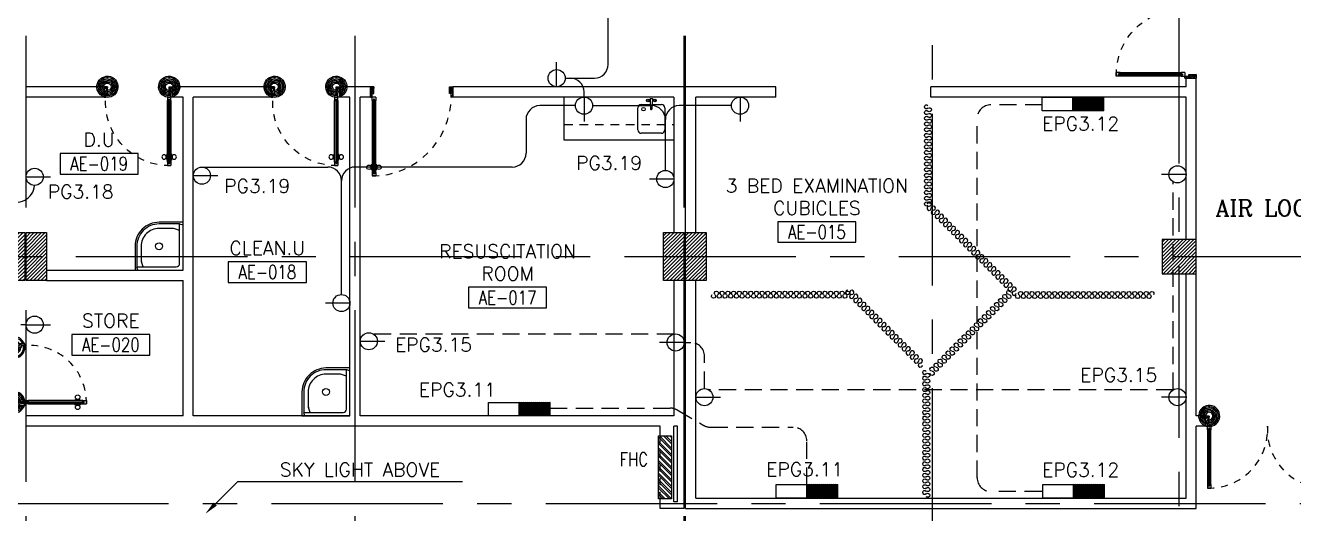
# Model space of a CAD drawing. Extents: x -0.4 to 91.7, y -13.2 to 78.1.
# Drawn here: x 43.61 to 62.11, y 46.42 to 53.54 of the extents above; entities that cross this region are included whole.
import ezdxf
from ezdxf.enums import TextEntityAlignment as Align

# ---------------------------------------------------------------- set-up
doc = ezdxf.new("R2010")
doc.units = 0
doc.header["$MEASUREMENT"] = 0
for name, pattern in [('CENTERX2', [4, 2.5, -0.5, 0.5, -0.5]), ('HIDDEN', [0.375, 0.25, -0.125]), ('HIDDEN2', [0.1875, 0.125, -0.0625])]:
    doc.linetypes.add(name, pattern=pattern)
doc.layers.get('0').update_dxf_attribs({"color": 11, "linetype": 'CONTINUOUS'})
for name, color, linetype in [('AXES', 11, 'CENTERX2'), ('COL', 11, 'CONTINUOUS'), ('DOOR', 11, 'CONTINUOUS'), ('E-CLINE', 4, 'CONTINUOUS'), ('E-HLINE', 4, 'HIDDEN'), ('E-SOCKETS', 4, 'CONTINUOUS'), ('E-TEXT', 4, 'CONTINUOUS'), ('EJ', 11, 'CONTINUOUS'), ('FHC', 11, 'CONTINUOUS'), ('FIX', 11, 'CONTINUOUS'), ('HAT', 11, 'CONTINUOUS'), ('Locker', 11, 'CONTINUOUS'), ('ME-FIX', 11, 'CONTINUOUS'), ('RM-BOX', 11, 'CONTINUOUS'), ('RM-IND', 11, 'CONTINUOUS'), ('RM-NAME', 11, 'CONTINUOUS'), ('RM-NO', 11, 'CONTINUOUS'), ('TXT', 11, 'CONTINUOUS'), ('WALL', 11, 'CONTINUOUS')]:
    doc.layers.add(name, color=color, linetype=linetype)
doc.styles.add('ROMANC', font='romanc', dxfattribs={"height": 0.1})
doc.styles.add('ROMANS', font='ROMANS.shx', dxfattribs={"width": 0.6})

# ---------------------------------------------------------------- blocks, each defined once
blk = doc.blocks.new('RM1')
at = {"layer": 'RM-BOX'}
blk.add_lwpolyline([(570, -200), (-570, -200), (-570, -500), (570, -500)], close=True, dxfattribs=at)
at = {"layer": 'RM-NAME', "style": 'ROMANS'}
for tag, p in [('ROOMNAME1', (0, 324)), ('ROOMNAME2', (0, 0))]:
    blk.add_attdef(tag, text='', height=200, dxfattribs=at).set_placement(p, align=Align.MIDDLE)
at = {"layer": 'RM-NO', "style": 'ROMANS', "width": 0.8}
blk.add_attdef('ROOMNO', text='', height=200, dxfattribs=at).set_placement((0, -350), align=Align.MIDDLE)
blk = doc.blocks.new('A$C272A55A0')
at = {"layer": 'DOOR', "color": 0, "linetype": 'ByBlock'}
for p, q in [((0, 900), (0, 1050)), ((50, 1050), (0, 1050)), ((50, 950), (50, 1050)), ((1750, 950), (1750, 1050)), ((1750, 1050), (1800, 1050)), ((1800, 1050), (1800, 900)), ((0, 900), (25, 900)), ((25, 950), (50, 950)), ((25, 900), (25, 950)), ((75, 900), (25, 900)), ((25, 850), (25, 900)), ((42, 850), (25, 850)), ((58, 870), (42, 870)), ((42, 870), (42, 850)), ((58, 850), (58, 870)), ((75, 850), (58, 850)), ((75, 900), (75, 850)), ((1725, 900), (1775, 900)), ((1725, 900), (1725, 850)), ((1725, 850), (1742, 850)), ((1742, 870), (1758, 870)), ((1742, 850), (1742, 870)), ((1775, 950), (1750, 950)), ((1758, 870), (1758, 850)), ((1758, 850), (1775, 850)), ((1775, 900), (1775, 950)), ((1800, 900), (1775, 900)), ((1775, 850), (1775, 900)), ((1725, 173), (1718, 173)), ((1718, 173), (1718, 83)), ((1775, 173), (1782, 173)), ((1782, 173), (1782, 83)), ((25, 50), (42, 50)), ((25, 50), (25, 0)), ((25, 0), (75, 0)), ((75, 0), (25, 0)), ((42, 50), (42, 30)), ((42, 30), (58, 30)), ((58, 50), (75, 50)), ((58, 50), (58, 30)), ((75, 50), (75, 0)), ((1718, 160), (1709, 160)), ((1709, 95), (1709, 160)), ((1718, 95), (1709, 95)), ((1718, 95), (1718, 160)), ((1725, 83), (1718, 83)), ((1742, 50), (1725, 50)), ((1725, 50), (1725, 0)), ((1775, 0), (1725, 0)), ((1725, 0), (1775, 0)), ((1742, 50), (1742, 30)), ((1758, 30), (1742, 30)), ((1775, 50), (1758, 50)), ((1758, 50), (1758, 30)), ((1775, 83), (1782, 83)), ((1775, 50), (1775, 0)), ((1782, 160), (1791, 160)), ((1782, 95), (1782, 160)), ((1782, 95), (1791, 95)), ((1791, 95), (1791, 160))]:
    blk.add_line(p, q, dxfattribs=at)
at = {"layer": 'DOOR', "color": 9, "linetype": 'ByBlock'}
for p, q in [((50, 1050), (0, 1010)), ((50, 1050), (0, 937)), ((50, 1050), (37, 950)), ((1750, 1050), (1800, 1010)), ((1750, 1050), (1800, 937)), ((1750, 1050), (1763, 950))]:
    blk.add_line(p, q, dxfattribs=at)
at = {"layer": 'DOOR', "linetype": 'ByBlock'}
for p, q in [((25, 850), (25, 50)), ((42, 850), (42, 50)), ((58, 850), (58, 50)), ((75, 50), (75, 850)), ((1725, 50), (1725, 850)), ((1742, 850), (1742, 50)), ((1758, 850), (1758, 50)), ((1775, 850), (1775, 50))]:
    blk.add_line(p, q, dxfattribs=at)
at = {"layer": 'DOOR', "color": 0, "linetype": 'ByBlock'}
for centre in [(1676, 128), (1824, 128)]:
    blk.add_circle(centre, 32.4, dxfattribs=at)
at = {"layer": 'DOOR', "color": 9, "linetype": 'ByBlock'}
for centre, radius, start, end in [((50, 1050), 54.4, 203.2074, 270), ((50, 1050), 34.4, 180, 270), ((50, 1050), 14.4, 180, 270), ((1750, 1050), 14.4, 270, 0), ((1750, 1050), 34.4, 270, 0), ((1750, 1050), 54.4, 270, 336.7926), ((50, 1050), 74.4, 227.7764, 270), ((50, 1050), 94.4, 238.0182, 270), ((50, 1050), 114, 244.0838, 257.3774), ((50, 1050), 134, 248.1598, 259.28), ((50, 1050), 154, 251.1053, 256.2858), ((1750, 1050), 74.4, 270, 312.2236), ((1750, 1050), 94.4, 270, 301.9818), ((1750, 1050), 114, 282.6226, 295.9162), ((1750, 1050), 134, 280.72, 291.8402), ((1750, 1050), 154, 283.7142, 288.8947)]:
    blk.add_arc(centre, radius, start, end, dxfattribs=at)
at = {"layer": 'DOOR', "linetype": 'HIDDEN', "ltscale": 0.5}
for centre, start, end in [((50, 851), 268.3174, 3.2965), ((1750, 851), 176.7035, 271.6826)]:
    blk.add_arc(centre, 851, start, end, dxfattribs=at)
at = {"layer": 'WALL', "linetype": 'ByBlock'}
blk.add_line((1800, 900), (1800, 1050), dxfattribs=at)
blk = doc.blocks.new('*X71')
at = {"color": 0}
for p, q in [((73379, 55136), (73844, 55601)), ((73379, 55189), (73791, 55601)), ((73379, 55242), (73738, 55601)), ((73379, 55295), (73685, 55601)), ((73379, 55348), (73632, 55601)), ((73379, 55401), (73579, 55601)), ((73379, 55454), (73526, 55601)), ((73379, 55507), (73473, 55601)), ((73379, 55560), (73420, 55601)), ((73397, 55101), (73879, 55583)), ((73450, 55101), (73879, 55530)), ((73503, 55101), (73879, 55477)), ((73556, 55101), (73879, 55424)), ((73610, 55101), (73879, 55371)), ((73663, 55101), (73879, 55318)), ((73716, 55101), (73879, 55265)), ((73769, 55101), (73879, 55212)), ((73822, 55101), (73879, 55159)), ((73875, 55101), (73879, 55106))]:
    blk.add_line(p, q, dxfattribs=at)
blk = doc.blocks.new('COL50')
at = {"layer": 'COL'}
blk.add_lwpolyline([(-250, 250), (-250, -250), (250, -250), (250, 250)], close=True, dxfattribs=at)
blk = doc.blocks.new('C11')
at = {"layer": 'HAT'}
h = blk.add_hatch(dxfattribs=at)
h.set_pattern_fill('ANSI31', color=256, scale=300, style=0)
h.set_pattern_definition([(45, (-383765.23, -62181), (-26.5165043, 26.5165043), [])])
h.paths.add_polyline_path([(-20, 350), (-20, 700), (-320, 700), (-320, 350)])
h.paths.add_polyline_path([(-320, 0), (-20, 0), (-20, 350), (-320, 350)])
h = blk.add_hatch(dxfattribs=at)
h.set_pattern_fill('ANSI31', color=256, scale=300, style=0)
h.set_pattern_definition([(45, (-383445.23, -62181), (-26.5165043, 26.5165043), [])])
h.paths.add_polyline_path([(300, 350), (300, 700), (0, 700), (0, 350)])
h.paths.add_polyline_path([(0, 0), (300, 0), (300, 350), (0, 350)])
at = {"layer": 'COL'}
for points in [[(-20, 700), (-20, 0), (-320, 0), (-320, 700)], [(300, 700), (300, 0), (0, 0), (0, 700)]]:
    blk.add_lwpolyline(points, close=True, dxfattribs=at)
blk = doc.blocks.new('A$C24ED45A6')
at = {"layer": 'DOOR', "color": 0, "linetype": 'ByBlock'}
for p, q in [((925, 1100), (925, 1150)), ((925, 1150), (975, 1150)), ((975, 1150), (925, 1150)), ((942, 1100), (942, 1120)), ((958, 1120), (942, 1120)), ((958, 1100), (958, 1120)), ((975, 1100), (975, 1150)), ((909, 1055), (909, 990)), ((918, 1055), (909, 1055)), ((918, 990), (909, 990)), ((918, 978), (918, 1068)), ((925, 1068), (918, 1068)), ((918, 1055), (918, 990)), ((925, 978), (918, 978)), ((942, 1100), (925, 1100)), ((975, 1100), (958, 1100)), ((975, 1068), (982, 1068)), ((975, 978), (982, 978)), ((982, 978), (982, 1068)), ((982, 1055), (982, 990)), ((982, 1055), (991, 1055)), ((982, 990), (991, 990)), ((991, 1055), (991, 990)), ((925, 150), (925, 200)), ((925, 200), (942, 200)), ((942, 200), (942, 180)), ((958, 180), (958, 200)), ((958, 200), (975, 200)), ((975, 200), (975, 150)), ((0, 0), (0, 150)), ((0, 150), (25, 150)), ((50, 0), (0, 0)), ((25, 150), (25, 100)), ((25, 100), (50, 100)), ((50, 100), (50, 0)), ((925, 150), (975, 150)), ((942, 180), (958, 180)), ((975, 100), (950, 100)), ((950, 100), (950, 0)), ((1000, 150), (975, 150)), ((975, 150), (975, 100)), ((1000, 150), (1000, 0)), ((950, 0), (1000, 0))]:
    blk.add_line(p, q, dxfattribs=at)
at = {"layer": 'DOOR', "linetype": 'ByBlock'}
for p, q in [((925, 1100), (925, 200)), ((942, 200), (942, 1100)), ((958, 200), (958, 1100)), ((975, 200), (975, 1100))]:
    blk.add_line(p, q, dxfattribs=at)
at = {"layer": 'DOOR', "color": 9, "linetype": 'ByBlock'}
for p, q in [((50, 0), (0, 114)), ((50, 0), (0, 40)), ((50, 0), (37, 100)), ((950, 0), (1000, 114)), ((950, 0), (963, 100)), ((950, 0), (1000, 40))]:
    blk.add_line(p, q, dxfattribs=at)
at = {"layer": 'DOOR', "color": 0, "linetype": 'ByBlock'}
for centre in [(876, 1023), (1024, 1023)]:
    blk.add_circle(centre, 32.4, dxfattribs=at)
at = {"layer": 'DOOR', "linetype": 'HIDDEN', "ltscale": 0.5}
blk.add_arc((950, 222), 928, 88.456, 184.4816, dxfattribs=at)
at = {"layer": 'DOOR', "color": 9, "linetype": 'ByBlock'}
for centre, radius, start, end in [((50, 0), 154, 103.7142, 108.8947), ((50, 0), 134, 100.72, 111.8402), ((50, 0), 114, 102.6226, 115.9162), ((50, 0), 94.4, 90, 121.9818), ((50, 0), 74.4, 90, 132.2236), ((50, 0), 54.4, 90, 156.7926), ((50, 0), 34.4, 90, 180), ((50, 0), 14.4, 90, 180), ((950, 0), 94.4, 58.0182, 90), ((950, 0), 74.4, 47.7764, 90), ((950, 0), 54.4, 23.2074, 90), ((950, 0), 34.4, 0, 90), ((950, 0), 14.4, 0, 90), ((950, 0), 134, 68.1598, 79.28), ((950, 0), 114, 64.0838, 77.3774), ((950, 0), 154, 71.1053, 76.2858)]:
    blk.add_arc(centre, radius, start, end, dxfattribs=at)
at = {"layer": 'WALL'}
blk.add_line((1000, 0), (1000, 150), dxfattribs=at)
blk = doc.blocks.new('DOOR90')
at = {"layer": 'DOOR', "color": 7, "linetype": 'ByBlock'}
for p, q in [((-150, 0), (0, 0)), ((-150, 0), (-150, -25)), ((0, -50), (-114, 0)), ((0, -50), (-40, 0)), ((0, -50), (0, 0)), ((-1000, -25), (-1050, -25)), ((-1050, -75), (-1050, -25)), ((-1050, -25), (-1050, -75)), ((-1000, -75), (-1050, -75)), ((-1000, -42), (-1020, -42)), ((-1020, -42), (-1020, -58)), ((-1000, -58), (-1020, -58)), ((-1000, -25), (-1000, -42)), ((-1000, -58), (-1000, -75)), ((-878, -18), (-968, -18)), ((-968, -25), (-968, -18)), ((-968, -75), (-968, -82)), ((-878, -82), (-968, -82)), ((-955, -9), (-890, -9)), ((-955, -18), (-955, -9)), ((-955, -18), (-890, -18)), ((-955, -82), (-890, -82)), ((-955, -82), (-955, -91)), ((-955, -91), (-890, -91)), ((-890, -18), (-890, -9)), ((-890, -82), (-890, -91)), ((-878, -25), (-878, -18)), ((-878, -75), (-878, -82)), ((-200, -25), (-150, -25)), ((-200, -42), (-200, -25)), ((-180, -42), (-200, -42)), ((-200, -58), (-180, -58)), ((-200, -75), (-200, -58)), ((-150, -75), (-200, -75)), ((-180, -58), (-180, -42)), ((-150, -25), (-100, -25)), ((-150, -75), (-150, -25)), ((-100, -25), (-100, -50)), ((0, -50), (-100, -37)), ((-100, -50), (0, -50)), ((-150, -875), (-100, -875)), ((-150, -900), (-150, -875)), ((-150, -900), (0, -900)), ((0, -900), (-150, -900)), ((0, -850), (-114, -900)), ((-100, -875), (-100, -850)), ((0, -850), (-100, -863)), ((-100, -850), (0, -850)), ((0, -850), (-40, -900)), ((0, -850), (0, -900))]:
    blk.add_line(p, q, dxfattribs=at)
at = {"layer": 'DOOR', "linetype": 'ByBlock'}
for p, q in [((-200, -25), (-1000, -25)), ((-200, -42), (-1000, -42)), ((-200, -58), (-1000, -58)), ((-1000, -75), (-200, -75))]:
    blk.add_line(p, q, dxfattribs=at)
at = {"layer": 'DOOR', "color": 7, "linetype": 'ByBlock'}
for centre in [(-923, 24), (-923, -124)]:
    blk.add_circle(centre, 32.4, dxfattribs=at)
for centre, radius, start, end in [((0, -50), 154, 161.1053, 166.2858), ((0, -50), 94.4, 148.0182, 180), ((0, -50), 134, 158.1598, 169.28), ((0, -50), 114, 154.0838, 167.3774), ((0, -50), 74.4, 137.7764, 180), ((0, -50), 54.4, 113.2074, 180), ((0, -50), 34.4, 90, 180), ((0, -50), 14.4, 90, 180), ((0, -850), 154, 193.7142, 198.8947), ((0, -850), 134, 190.72, 201.8402), ((0, -850), 94.4, 180, 211.9818), ((0, -850), 74.4, 180, 222.2236), ((0, -850), 54.4, 180, 246.7926), ((0, -850), 34.4, 180, 270), ((0, -850), 14.4, 180, 270)]:
    blk.add_arc(centre, radius, start, end, dxfattribs=at)
at = {"layer": 'DOOR', "linetype": 'HIDDEN', "ltscale": 0.5}
blk.add_arc((-222, -50), 828, 178.2701, 275.003, dxfattribs=at)
blk = doc.blocks.new('DOOR100')
at = {"layer": 'DOOR', "color": 7, "linetype": 'ByBlock'}
for p, q in [((-75, 1250), (-75, 1300)), ((-75, 1300), (-25, 1300)), ((-25, 1300), (-75, 1300)), ((-25, 1250), (-25, 1300)), ((-91, 1205), (-91, 1140)), ((-82, 1205), (-91, 1205)), ((-82, 1140), (-91, 1140)), ((-82, 1128), (-82, 1218)), ((-75, 1218), (-82, 1218)), ((-82, 1205), (-82, 1140)), ((-75, 1128), (-82, 1128)), ((-58, 1250), (-75, 1250)), ((-58, 1250), (-58, 1270)), ((-42, 1270), (-58, 1270)), ((-42, 1250), (-42, 1270)), ((-25, 1250), (-42, 1250)), ((-25, 1218), (-18, 1218)), ((-25, 1128), (-18, 1128)), ((-18, 1128), (-18, 1218)), ((-18, 1205), (-18, 1140)), ((-18, 1205), (-9, 1205)), ((-18, 1140), (-9, 1140)), ((-9, 1205), (-9, 1140)), ((-75, 200), (-58, 200)), ((-75, 150), (-75, 200)), ((-58, 200), (-58, 180)), ((-42, 200), (-25, 200)), ((-42, 180), (-42, 200)), ((-25, 200), (-25, 150)), ((-1200, 0), (-1200, 150)), ((-1200, 150), (-1175, 150)), ((-1200, 150), (-1200, 0)), ((-1150, 0), (-1200, 114)), ((-1150, 0), (-1200, 40)), ((-1150, 0), (-1200, 0)), ((-1175, 150), (-1175, 100)), ((-1175, 100), (-1150, 100)), ((-1150, 0), (-1163, 100)), ((-1150, 100), (-1150, 0)), ((-75, 150), (-25, 150)), ((-58, 180), (-42, 180)), ((-50, 0), (0, 114)), ((-50, 100), (-50, 0)), ((-50, 0), (-37, 100)), ((-25, 100), (-50, 100)), ((-50, 0), (0, 40)), ((-50, 0), (0, 0)), ((0, 150), (-25, 150)), ((-25, 150), (-25, 100)), ((0, 0), (0, 150)), ((0, 150), (0, 0))]:
    blk.add_line(p, q, dxfattribs=at)
at = {"layer": 'DOOR', "linetype": 'ByBlock'}
for p, q in [((-75, 1250), (-75, 200)), ((-58, 200), (-58, 1250)), ((-42, 200), (-42, 1250)), ((-25, 200), (-25, 1250))]:
    blk.add_line(p, q, dxfattribs=at)
at = {"layer": 'DOOR', "color": 7, "linetype": 'ByBlock'}
for centre in [(-124, 1173), (24, 1173)]:
    blk.add_circle(centre, 32.4, dxfattribs=at)
at = {"layer": 'DOOR', "linetype": 'HIDDEN', "ltscale": 0.5}
blk.add_arc((-25, 150), 1150, 90, 180, dxfattribs=at)
at = {"layer": 'DOOR', "color": 7, "linetype": 'ByBlock'}
for centre, radius, start, end in [((-1150, 0), 154, 103.7142, 108.8947), ((-1150, 0), 134, 100.72, 111.8402), ((-1150, 0), 94.4, 90, 121.9818), ((-1150, 0), 74.4, 90, 132.2236), ((-1150, 0), 54.4, 90, 156.7926), ((-1150, 0), 34.4, 90, 180), ((-1150, 0), 14.4, 90, 180), ((-50, 0), 94.4, 58.0182, 90), ((-50, 0), 74.4, 47.7764, 90), ((-50, 0), 54.4, 23.2074, 90), ((-50, 0), 34.4, 0, 90), ((-50, 0), 14.4, 0, 90), ((-50, 0), 134, 68.1598, 79.28), ((-50, 0), 114, 64.0838, 77.3774), ((-50, 0), 154, 71.1053, 76.2858)]:
    blk.add_arc(centre, radius, start, end, dxfattribs=at)
blk = doc.blocks.new('A$C49F1192B')
at = {"layer": 'DOOR', "color": 0, "linetype": 'ByBlock', "xscale": -1, "rotation": 270}
blk.add_blockref('DOOR100', (0, 1200), dxfattribs=at)
blk = doc.blocks.new('JAN-001')
for p, q in [((730, -30), (30, -30)), ((30, -30), (30, -730)), ((80, -130), (80, -705)), ((705, -80), (130, -80)), ((610, -80), (635, -152)), ((640, -380), (640, -184)), ((688, -30), (704, -76)), ((705, -380), (705, -84)), ((730, -380), (730, -30)), ((30, -688), (76, -704)), ((30, -730), (380, -730)), ((80, -610), (152, -635)), ((84, -705), (380, -705)), ((184, -640), (380, -640))]:
    blk.add_line(p, q)
blk.add_circle((380, -380), 50)
for centre, radius, start, end in [((130, -130), 50, 90, 180), ((540, -184), 100, 0, 19.0039), ((680, -84), 25, 0, 19.0039), ((380, -380), 350, 270, 0), ((380, -380), 325, 270, 0), ((380, -380), 260, 270, 0), ((84, -680), 25, 250.9961, 270), ((184, -540), 100, 250.9961, 270)]:
    blk.add_arc(centre, radius, start, end)
blk = doc.blocks.new('A$C347D0806')
at = {"layer": 'ME-FIX'}
for p, q in [((0.627, 1.6), (0.627, 0)), ((0.107, 1.28), (0.107, 1.417)), ((0.157, 1.467), (0.478, 1.467)), ((0.528, 1.417), (0.528, 1.124)), ((0.019, 1.254), (0.019, 1.287)), ((0.019, 1.287), (0.174, 1.28)), ((0.019, 1.254), (0.174, 1.261)), ((0.107, 1.124), (0.107, 1.261)), ((0.478, 1.074), (0.157, 1.074)), ((0.627, 0), (0, 0))]:
    blk.add_line(p, q, dxfattribs=at)
for centre, radius in [((0.05, 1.32), 0.0217), ((0.05, 1.32), 0.014), ((0.05, 1.221), 0.0217), ((0.05, 1.221), 0.014), ((0.177, 1.156), 0.0255)]:
    blk.add_circle(centre, radius, dxfattribs=at)
for centre, radius, start, end in [((0.157, 1.417), 0.0499, 90, 180), ((0.478, 1.417), 0.0499, 0, 90), ((0.157, 1.124), 0.0499, 180, 270), ((0.174, 1.27), 0.00997, 270, 90), ((0.478, 1.124), 0.0499, 270, 0)]:
    blk.add_arc(centre, radius, start, end, dxfattribs=at)
blk = doc.blocks.new('BHU')
at = {"color": 8}
for p, q in [((0, -311), (145, 1)), ((0, -340), (159, 1)), ((0, -370), (173, 1)), ((0, -399), (187, 1)), ((0, -281), (132, 1)), ((0, -251), (118, 1)), ((0, -15), (7, 1)), ((0, -44), (21, 1)), ((0, -74), (35, 1)), ((0, -104), (49, 1)), ((0, -133), (63, 1)), ((0, -163), (76, 1)), ((0, -192), (90, 1)), ((0, -222), (104, 1)), ((0, -429), (199, -1)), ((4, -450), (199, -31)), ((18, -450), (199, -61)), ((32, -450), (199, -90)), ((45, -450), (199, -120)), ((59, -450), (199, -149)), ((73, -450), (199, -179)), ((87, -450), (199, -208)), ((101, -450), (199, -238)), ((114, -450), (199, -268)), ((128, -450), (199, -297)), ((142, -450), (199, -327)), ((156, -450), (199, -356)), ((169, -450), (199, -386)), ((183, -450), (199, -416)), ((197, -450), (199, -445))]:
    blk.add_line(p, q, dxfattribs=at)
at = {"layer": 'E-SOCKETS'}
for p, q in [((0, 450), (199, 450)), ((0, -450), (0, 450)), ((199, 450), (199, -450))]:
    blk.add_line(p, q, dxfattribs=at)
at = {"layer": 'E-SOCKETS', "color": 4}
for p, q in [((0, 1), (199, 1)), ((0, -450), (199, -450))]:
    blk.add_line(p, q, dxfattribs=at)

msp = doc.modelspace()

# ---------------------------------------------------------------- hatches: boundary and pattern name
at = {"layer": 'FHC', "linetype": 'ByBlock', "ltscale": 0.3}
h = msp.add_hatch(dxfattribs=at)
h.set_pattern_fill('ANSI32', color=11, scale=175, angle=90, style=0)
h.set_pattern_definition([(135, (84.08745, -185.56118), (-0.046403882, -0.046403882), []), (135, (84.08745, -185.530244), (-0.046403882, -0.046403882), [])])
h.paths.add_polyline_path([(53.0364, 47.555), (52.8464, 47.555), (52.8464, 46.635), (53.0364, 46.635)])
h.paths.add_polyline_path([(53.4576, 46.4224), (53.0367, 46.4224), (53.0367, 46.6849), (53.4576, 46.6849)], flags=9)

# ---------------------------------------------------------------- linework, layer by layer
for centre, start, end in [((56.7954, 50.8727), 88.56836, 1.43164), ((56.7969, 50.9331), 268.56836, 181.43164), ((56.8559, 50.8742), 268.56836, 181.43164), ((56.8543, 50.8138), 88.56836, 1.43164), ((56.9133, 50.7549), 88.56836, 1.43164), ((56.9148, 50.8153), 268.56836, 181.43164), ((56.9722, 50.696), 88.56836, 1.43164), ((56.9737, 50.7564), 268.56836, 181.43164), ((57.0326, 50.6975), 268.56836, 181.43164), ((57.0311, 50.6371), 88.56836, 1.43164), ((57.09, 50.5781), 88.56836, 1.43164), ((57.0915, 50.6386), 268.56836, 181.43164), ((57.1489, 50.5192), 88.56836, 1.43164), ((57.1504, 50.5797), 268.56836, 181.43164), ((57.2093, 50.5207), 268.56836, 181.43164), ((57.2078, 50.4603), 88.56836, 1.43164), ((57.2667, 50.4014), 88.56836, 1.43164), ((57.2682, 50.4618), 268.56836, 181.43164), ((57.3256, 50.3425), 88.56836, 1.43164), ((57.3271, 50.4029), 268.56836, 181.43164), ((57.3861, 50.344), 268.56836, 181.43164), ((57.3845, 50.2836), 88.56836, 1.43164), ((57.4435, 50.2247), 88.56836, 1.43164), ((57.445, 50.2851), 268.56836, 181.43164), ((57.5024, 50.1658), 88.56836, 1.43164), ((57.5039, 50.2262), 268.56836, 181.43164), ((57.5613, 50.1069), 88.56836, 1.43164), ((57.5628, 50.1673), 268.56836, 181.43164), ((57.6217, 50.1084), 268.56836, 181.43164), ((57.6202, 50.0479), 88.56836, 1.43164), ((57.6791, 49.989), 88.56836, 1.43164), ((57.6806, 50.0495), 268.56836, 181.43164), ((57.738, 49.9301), 88.56836, 1.43164), ((57.7395, 49.9905), 268.56836, 181.43164), ((57.7984, 49.9316), 268.56836, 181.43164), ((57.7969, 49.8712), 88.56836, 1.43164), ((57.8558, 49.8123), 88.56836, 1.43164), ((57.8573, 49.8727), 268.56836, 181.43164), ((57.9147, 49.7534), 88.56836, 1.43164), ((57.9163, 49.8138), 268.56836, 181.43164), ((57.9752, 49.7549), 268.56836, 181.43164), ((55.6052, 49.6474), 88.56836, 1.43164), ((55.6641, 49.5885), 88.56836, 1.43164), ((55.6656, 49.6489), 268.56836, 181.43164), ((55.7245, 49.59), 268.56836, 181.43164), ((57.9737, 49.6945), 88.56836, 1.43164), ((58.0326, 49.6356), 88.56836, 1.43164), ((58.0341, 49.696), 268.56836, 181.43164), ((55.723, 49.5296), 88.56836, 1.43164), ((55.7819, 49.4707), 88.56836, 1.43164), ((55.7834, 49.5311), 268.56836, 181.43164), ((55.8408, 49.4118), 88.56836, 1.43164), ((55.8423, 49.4722), 268.56836, 181.43164), ((55.9012, 49.4133), 268.56836, 181.43164), ((55.8997, 49.3529), 88.56836, 1.43164), ((55.9586, 49.2939), 88.56836, 1.43164), ((55.9601, 49.3544), 268.56836, 181.43164), ((56.0175, 49.235), 88.56836, 1.43164), ((56.019, 49.2955), 268.56836, 181.43164), ((56.078, 49.2365), 268.56836, 181.43164), ((56.0765, 49.1761), 88.56836, 1.43164), ((56.1354, 49.1172), 88.56836, 1.43164), ((56.1369, 49.1776), 268.56836, 181.43164), ((56.1943, 49.0583), 88.56836, 1.43164), ((56.1958, 49.1187), 268.56836, 181.43164), ((56.2532, 48.9994), 88.56836, 1.43164), ((56.2547, 49.0598), 268.56836, 181.43164), ((56.3136, 49.0009), 268.56836, 181.43164), ((56.3121, 48.9405), 88.56836, 1.43164), ((56.371, 48.8816), 88.56836, 1.43164), ((56.3725, 48.942), 268.56836, 181.43164), ((56.4299, 48.8227), 88.56836, 1.43164), ((56.4314, 48.8831), 268.56836, 181.43164), ((56.4903, 48.8242), 268.56836, 181.43164), ((56.4888, 48.7637), 88.56836, 1.43164), ((56.5477, 48.7048), 88.56836, 1.43164), ((56.5493, 48.7653), 268.56836, 181.43164), ((56.6067, 48.6459), 88.56836, 1.43164), ((56.6082, 48.7063), 268.56836, 181.43164), ((56.6671, 48.6474), 268.56836, 181.43164), ((56.6656, 48.587), 88.56836, 1.43164)]:
    msp.add_arc(centre, 0.0302, start, end)
at = {"extrusion": (0, 0, -1)}
for centre, major_axis, start_param, end_param in [((56.7554, 52.3524), (-0.0214, 0.0214), 3.1166059, 7.8789684), ((56.7554, 52.2691), (-0.0214, 0.0214), 3.1166059, 7.8789684), ((56.7554, 52.1858), (-0.0214, 0.0214), 3.1166059, 7.8789684), ((56.7992, 52.3108), (-0.0214, 0.0214), 6.2581985, 11.0205611), ((56.7992, 52.2275), (-0.0214, 0.0214), 6.2581985, 11.0205611), ((56.7992, 52.1441), (-0.0214, 0.0214), 6.2581985, 11.0205611), ((56.7554, 52.1025), (-0.0214, 0.0214), 3.1166059, 7.8789684), ((56.7554, 52.0192), (-0.0214, 0.0214), 3.1166059, 7.8789684), ((56.7992, 52.0608), (-0.0214, 0.0214), 6.2581985, 11.0205611), ((56.7992, 51.9775), (-0.0214, 0.0214), 6.2581985, 11.0205611), ((56.7554, 51.9359), (-0.0214, 0.0214), 3.1166059, 7.8789684), ((56.7554, 51.8526), (0.0214, 0.0214), 1.5458095, 6.3081721), ((56.7554, 51.7692), (-0.0214, 0.0214), 3.1166059, 7.8789684), ((56.7992, 51.8942), (-0.0214, 0.0214), 6.2581985, 11.0205611), ((56.7992, 51.8109), (-0.0214, 0.0214), 6.2581985, 11.0205611), ((56.7554, 51.6859), (-0.0214, 0.0214), 3.1166059, 7.8789684), ((56.7554, 51.6026), (-0.0214, 0.0214), 3.1166059, 7.8789684), ((56.7992, 51.7276), (-0.0214, 0.0214), 6.2581985, 11.0205611), ((56.7992, 51.6443), (-0.0214, 0.0214), 6.2581985, 11.0205611), ((56.7554, 51.5193), (-0.0214, 0.0214), 3.1166059, 7.8789684), ((56.7554, 51.436), (-0.0214, 0.0214), 3.1166059, 7.8789684), ((56.7992, 51.561), (-0.0214, 0.0214), 6.2581985, 11.0205611), ((56.7992, 51.4776), (-0.0214, 0.0214), 6.2581985, 11.0205611), ((56.7554, 51.3527), (-0.0214, 0.0214), 3.1166059, 7.8789684), ((56.7554, 51.2694), (-0.0214, 0.0214), 3.1166059, 7.8789684), ((56.7992, 51.3943), (-0.0214, 0.0214), 6.2581985, 11.0205611), ((56.7992, 51.311), (-0.0214, 0.0214), 6.2581985, 11.0205611), ((56.7992, 51.2277), (0.0214, 0.0214), 4.6874022, 9.4497648), ((56.7554, 51.186), (0.0214, 0.0214), 1.5458095, 6.3081721), ((56.7554, 51.1027), (-0.0214, 0.0214), 3.1166059, 7.8789684), ((56.7992, 51.1444), (-0.0214, 0.0214), 6.2581985, 11.0205611), ((56.7992, 51.0611), (-0.0214, 0.0214), 6.2581985, 11.0205611), ((56.7554, 51.0194), (-0.0214, 0.0214), 3.1166059, 7.8789684), ((56.7554, 50.9361), (-0.0214, 0.0214), 3.1166059, 7.8789684), ((56.7992, 50.9778), (-0.0214, 0.0214), 6.2581985, 11.0205611), ((53.6497, 49.5927), (0.0214, 0.0214), -0.0249868, 4.7373758), ((53.6913, 49.6365), (-0.0214, 0.0214), 4.6874022, 9.4497648), ((53.733, 49.5927), (-0.0214, 0.0214), 1.5458095, 6.3081721), ((53.7747, 49.6365), (0.0214, 0.0214), 3.1166059, 7.8789684), ((53.8163, 49.5927), (-0.0214, 0.0214), 1.5458095, 6.3081721), ((53.858, 49.6365), (-0.0214, 0.0214), 4.6874022, 9.4497648), ((53.8996, 49.5927), (-0.0214, 0.0214), 1.5458095, 6.3081721), ((53.9413, 49.6365), (-0.0214, 0.0214), 4.6874022, 9.4497648), ((53.9829, 49.5927), (0.0214, 0.0214), -0.0249868, 4.7373758), ((54.0246, 49.6365), (-0.0214, 0.0214), 4.6874022, 9.4497648), ((54.0663, 49.5927), (-0.0214, 0.0214), 1.5458095, 6.3081721), ((54.1079, 49.6365), (0.0214, 0.0214), 3.1166059, 7.8789684), ((54.1496, 49.5927), (-0.0214, 0.0214), 1.5458095, 6.3081721), ((54.1912, 49.6365), (-0.0214, 0.0214), 4.6874022, 9.4497648), ((54.2329, 49.5927), (-0.0214, 0.0214), 1.5458095, 6.3081721), ((54.2745, 49.6365), (-0.0214, 0.0214), 4.6874022, 9.4497648), ((54.3162, 49.5927), (-0.0214, 0.0214), 1.5458095, 6.3081721), ((54.3579, 49.6365), (-0.0214, 0.0214), 4.6874022, 9.4497648), ((54.3995, 49.5927), (-0.0214, 0.0214), 1.5458095, 6.3081721), ((54.4412, 49.6365), (-0.0214, 0.0214), 4.6874022, 9.4497648), ((54.4828, 49.5927), (-0.0214, 0.0214), 1.5458095, 6.3081721), ((54.5245, 49.6365), (-0.0214, 0.0214), 4.6874022, 9.4497648), ((54.5661, 49.5927), (-0.0214, 0.0214), 1.5458095, 6.3081721), ((54.6078, 49.6365), (0.0214, 0.0214), 3.1166059, 7.8789684), ((54.6494, 49.5927), (-0.0214, 0.0214), 1.5458095, 6.3081721), ((54.6911, 49.6365), (-0.0214, 0.0214), 4.6874022, 9.4497648), ((54.7328, 49.5927), (-0.0214, 0.0214), 1.5458095, 6.3081721), ((54.7744, 49.6365), (-0.0214, 0.0214), 4.6874022, 9.4497648), ((54.8161, 49.5927), (-0.0214, 0.0214), 1.5458095, 6.3081721), ((54.8577, 49.6365), (-0.0214, 0.0214), 4.6874022, 9.4497648), ((54.8994, 49.5927), (0.0214, 0.0214), -0.0249868, 4.7373758), ((54.941, 49.6365), (0.0214, 0.0214), 3.1166059, 7.8789684), ((54.9827, 49.5927), (-0.0214, 0.0214), 1.5458095, 6.3081721), ((55.0244, 49.6365), (0.0214, 0.0214), 3.1166059, 7.8789684), ((55.066, 49.5927), (-0.0214, 0.0214), 1.5458095, 6.3081721), ((55.1077, 49.6365), (-0.0214, 0.0214), 4.6874022, 9.4497648), ((55.1493, 49.5927), (-0.0214, 0.0214), 1.5458095, 6.3081721), ((55.191, 49.6365), (-0.0214, 0.0214), 4.6874022, 9.4497648), ((55.2326, 49.5927), (0.0214, 0.0214), -0.0249868, 4.7373758), ((55.2743, 49.6365), (-0.0214, 0.0214), 4.6874022, 9.4497648), ((55.316, 49.5927), (-0.0214, 0.0214), 1.5458095, 6.3081721), ((55.3576, 49.6365), (0.0214, 0.0214), 3.1166059, 7.8789684), ((55.3993, 49.5927), (-0.0214, 0.0214), 1.5458095, 6.3081721), ((55.4409, 49.6365), (-0.0214, 0.0214), 4.6874022, 9.4497648), ((55.4826, 49.5927), (-0.0214, 0.0214), 1.5458095, 6.3081721), ((55.5242, 49.6365), (-0.0214, 0.0214), 4.6874022, 9.4497648), ((55.5659, 49.5927), (-0.0214, 0.0214), 1.5458095, 6.3081721), ((55.6076, 49.6365), (-0.0214, 0.0214), 4.6874022, 9.4497648), ((57.8967, 49.5878), (-0.0214, 0.0214), 3.902004, 8.6643666), ((57.9557, 49.6467), (-0.0214, 0.0214), 3.902004, 8.6643666), ((57.9572, 49.5863), (-0.0214, 0.0214), 0.7604114, 5.5227739), ((58.0857, 49.588), (0.0214, 0.0214), -0.0249868, 4.7373758), ((58.1273, 49.6318), (-0.0214, 0.0214), 4.6874022, 9.4497648), ((58.169, 49.588), (-0.0214, 0.0214), 1.5458095, 6.3081721), ((58.2106, 49.6318), (0.0214, 0.0214), 3.1166059, 7.8789684), ((58.2523, 49.588), (-0.0214, 0.0214), 1.5458095, 6.3081721), ((58.294, 49.6318), (-0.0214, 0.0214), 4.6874022, 9.4497648), ((58.3356, 49.588), (-0.0214, 0.0214), 1.5458095, 6.3081721), ((58.3773, 49.6318), (-0.0214, 0.0214), 4.6874022, 9.4497648), ((58.4189, 49.588), (0.0214, 0.0214), -0.0249868, 4.7373758), ((58.4606, 49.6318), (-0.0214, 0.0214), 4.6874022, 9.4497648), ((58.5022, 49.588), (-0.0214, 0.0214), 1.5458095, 6.3081721), ((58.5439, 49.6318), (0.0214, 0.0214), 3.1166059, 7.8789684), ((58.5856, 49.588), (-0.0214, 0.0214), 1.5458095, 6.3081721), ((58.6272, 49.6318), (-0.0214, 0.0214), 4.6874022, 9.4497648), ((58.6689, 49.588), (-0.0214, 0.0214), 1.5458095, 6.3081721), ((58.7105, 49.6318), (-0.0214, 0.0214), 4.6874022, 9.4497648), ((58.7522, 49.588), (-0.0214, 0.0214), 1.5458095, 6.3081721), ((58.7938, 49.6318), (-0.0214, 0.0214), 4.6874022, 9.4497648), ((58.8355, 49.588), (-0.0214, 0.0214), 1.5458095, 6.3081721), ((58.8772, 49.6318), (-0.0214, 0.0214), 4.6874022, 9.4497648), ((58.9188, 49.588), (-0.0214, 0.0214), 1.5458095, 6.3081721), ((58.9605, 49.6318), (-0.0214, 0.0214), 4.6874022, 9.4497648), ((59.0021, 49.588), (-0.0214, 0.0214), 1.5458095, 6.3081721), ((59.0438, 49.6318), (0.0214, 0.0214), 3.1166059, 7.8789684), ((59.0854, 49.588), (-0.0214, 0.0214), 1.5458095, 6.3081721), ((59.1271, 49.6318), (-0.0214, 0.0214), 4.6874022, 9.4497648), ((59.1688, 49.588), (-0.0214, 0.0214), 1.5458095, 6.3081721), ((59.2104, 49.6318), (-0.0214, 0.0214), 4.6874022, 9.4497648), ((59.2521, 49.588), (-0.0214, 0.0214), 1.5458095, 6.3081721), ((59.2937, 49.6318), (-0.0214, 0.0214), 4.6874022, 9.4497648), ((59.3354, 49.588), (0.0214, 0.0214), -0.0249868, 4.7373758), ((59.377, 49.6318), (0.0214, 0.0214), 3.1166059, 7.8789684), ((59.4187, 49.588), (-0.0214, 0.0214), 1.5458095, 6.3081721), ((59.4603, 49.6318), (0.0214, 0.0214), 3.1166059, 7.8789684), ((59.502, 49.588), (-0.0214, 0.0214), 1.5458095, 6.3081721), ((59.5437, 49.6318), (-0.0214, 0.0214), 4.6874022, 9.4497648), ((59.5853, 49.588), (-0.0214, 0.0214), 1.5458095, 6.3081721), ((59.627, 49.6318), (-0.0214, 0.0214), 4.6874022, 9.4497648), ((59.6686, 49.588), (0.0214, 0.0214), -0.0249868, 4.7373758), ((59.7103, 49.6318), (-0.0214, 0.0214), 4.6874022, 9.4497648), ((59.7519, 49.588), (-0.0214, 0.0214), 1.5458095, 6.3081721), ((59.7936, 49.6318), (0.0214, 0.0214), 3.1166059, 7.8789684), ((59.8353, 49.588), (-0.0214, 0.0214), 1.5458095, 6.3081721), ((59.8769, 49.6318), (-0.0214, 0.0214), 4.6874022, 9.4497648), ((59.9186, 49.588), (-0.0214, 0.0214), 1.5458095, 6.3081721), ((59.9602, 49.6318), (-0.0214, 0.0214), 4.6874022, 9.4497648), ((60.0019, 49.588), (-0.0214, 0.0214), 1.5458095, 6.3081721), ((60.0435, 49.6318), (-0.0214, 0.0214), 4.6874022, 9.4497648), ((57.72, 49.4111), (0.0214, 0.0214), 2.3312077, 7.0935703), ((57.7789, 49.47), (-0.0214, 0.0214), 3.902004, 8.6643666), ((57.7804, 49.4096), (0.0214, 0.0214), -0.810385, 3.9519776), ((57.8378, 49.5289), (-0.0214, 0.0214), 3.902004, 8.6643666), ((57.8393, 49.4685), (0.0214, 0.0214), -0.810385, 3.9519776), ((57.8982, 49.5274), (-0.0214, 0.0214), 0.7604114, 5.5227739), ((57.5433, 49.2343), (0.0214, 0.0214), 2.3312077, 7.0935703), ((57.6022, 49.2932), (0.0214, 0.0214), 2.3312077, 7.0935703), ((57.6037, 49.2328), (-0.0214, 0.0214), 0.7604114, 5.5227739), ((57.6611, 49.3521), (0.0214, 0.0214), 2.3312077, 7.0935703), ((57.6626, 49.2917), (0.0214, 0.0214), -0.810385, 3.9519776), ((57.7215, 49.3506), (0.0214, 0.0214), -0.810385, 3.9519776), ((57.3076, 48.9987), (-0.0214, 0.0214), 3.902004, 8.6643666), ((57.3665, 49.0576), (-0.0214, 0.0214), 3.902004, 8.6643666), ((57.368, 48.9972), (0.0214, 0.0214), -0.810385, 3.9519776), ((57.4254, 49.1165), (-0.0214, 0.0214), 3.902004, 8.6643666), ((57.427, 49.0561), (-0.0214, 0.0214), 0.7604114, 5.5227739), ((57.4844, 49.1754), (-0.0214, 0.0214), 3.902004, 8.6643666), ((57.4859, 49.115), (-0.0214, 0.0214), 0.7604114, 5.5227739), ((57.5448, 49.1739), (-0.0214, 0.0214), 0.7604114, 5.5227739), ((57.1309, 48.8219), (0.0214, 0.0214), 2.3312077, 7.0935703), ((57.1898, 48.8809), (0.0214, 0.0214), 2.3312077, 7.0935703), ((57.1913, 48.8204), (0.0214, 0.0214), -0.810385, 3.9519776), ((57.2487, 48.9398), (-0.0214, 0.0214), 3.902004, 8.6643666), ((57.2502, 48.8793), (0.0214, 0.0214), -0.810385, 3.9519776), ((57.3091, 48.9383), (0.0214, 0.0214), -0.810385, 3.9519776), ((56.9542, 48.6452), (-0.0214, 0.0214), 3.902004, 8.6643666), ((57.0131, 48.7041), (0.0214, 0.0214), 2.3312077, 7.0935703), ((57.0146, 48.6437), (-0.0214, 0.0214), 0.7604114, 5.5227739), ((57.072, 48.763), (0.0214, 0.0214), 2.3312077, 7.0935703), ((57.0735, 48.7026), (-0.0214, 0.0214), 0.7604114, 5.5227739), ((57.1324, 48.7615), (-0.0214, 0.0214), 0.7604114, 5.5227739), ((56.7302, 48.4797), (-0.0214, 0.0214), 3.1166059, 7.8789684), ((56.774, 48.438), (-0.0214, 0.0214), 6.2581985, 11.0205611), ((56.8363, 48.5274), (-0.0214, 0.0214), 3.902004, 8.6643666), ((56.8378, 48.467), (0.0214, 0.0214), -0.810385, 3.9519776), ((56.8952, 48.5863), (-0.0214, 0.0214), 3.902004, 8.6643666), ((56.8968, 48.5259), (-0.0214, 0.0214), 0.7604114, 5.5227739), ((56.9557, 48.5848), (-0.0214, 0.0214), 0.7604114, 5.5227739), ((56.7302, 48.3963), (-0.0214, 0.0214), 3.1166059, 7.8789684), ((56.7302, 48.313), (-0.0214, 0.0214), 3.1166059, 7.8789684), ((56.774, 48.3547), (-0.0214, 0.0214), 6.2581985, 11.0205611), ((56.774, 48.2714), (-0.0214, 0.0214), 6.2581985, 11.0205611), ((56.7302, 48.2297), (-0.0214, 0.0214), 3.1166059, 7.8789684), ((56.7302, 48.1464), (-0.0214, 0.0214), 3.1166059, 7.8789684), ((56.774, 48.1881), (-0.0214, 0.0214), 6.2581985, 11.0205611), ((56.774, 48.1047), (-0.0214, 0.0214), 6.2581985, 11.0205611), ((56.7302, 48.0631), (-0.0214, 0.0214), 3.1166059, 7.8789684), ((56.7302, 47.9798), (0.0214, 0.0214), 1.5458095, 6.3081721), ((56.7302, 47.8965), (-0.0214, 0.0214), 3.1166059, 7.8789684), ((56.774, 48.0214), (-0.0214, 0.0214), 6.2581985, 11.0205611), ((56.774, 47.9381), (-0.0214, 0.0214), 6.2581985, 11.0205611), ((56.7302, 47.8131), (-0.0214, 0.0214), 3.1166059, 7.8789684), ((56.7302, 47.7298), (-0.0214, 0.0214), 3.1166059, 7.8789684), ((56.774, 47.8548), (-0.0214, 0.0214), 6.2581985, 11.0205611), ((56.774, 47.7715), (-0.0214, 0.0214), 6.2581985, 11.0205611), ((56.7302, 47.6465), (-0.0214, 0.0214), 3.1166059, 7.8789684), ((56.7302, 47.5632), (-0.0214, 0.0214), 3.1166059, 7.8789684), ((56.774, 47.6882), (-0.0214, 0.0214), 6.2581985, 11.0205611), ((56.774, 47.6049), (-0.0214, 0.0214), 6.2581985, 11.0205611), ((56.774, 47.5216), (-0.0214, 0.0214), 6.2581985, 11.0205611), ((56.7302, 47.4799), (-0.0214, 0.0214), 3.1166059, 7.8789684), ((56.7302, 47.3966), (-0.0214, 0.0214), 3.1166059, 7.8789684), ((56.774, 47.4382), (-0.0214, 0.0214), 6.2581985, 11.0205611), ((56.774, 47.3549), (0.0214, 0.0214), 4.6874022, 9.4497648), ((56.7302, 47.3133), (0.0214, 0.0214), 1.5458095, 6.3081721), ((56.7302, 47.23), (-0.0214, 0.0214), 3.1166059, 7.8789684), ((56.7302, 47.1466), (-0.0214, 0.0214), 3.1166059, 7.8789684), ((56.774, 47.2716), (-0.0214, 0.0214), 6.2581985, 11.0205611), ((56.774, 47.1883), (-0.0214, 0.0214), 6.2581985, 11.0205611), ((56.7302, 47.0633), (-0.0214, 0.0214), 3.1166059, 7.8789684), ((56.7302, 46.98), (-0.0214, 0.0214), 3.1166059, 7.8789684), ((56.774, 47.105), (-0.0214, 0.0214), 6.2581985, 11.0205611), ((56.774, 47.0217), (-0.0214, 0.0214), 6.2581985, 11.0205611), ((56.7302, 46.8967), (0.0214, 0.0214), 1.5458095, 6.3081721), ((56.7302, 46.8134), (-0.0214, 0.0214), 3.1166059, 7.8789684), ((56.774, 46.9384), (0.0214, 0.0214), 4.6874022, 9.4497648), ((56.774, 46.855), (-0.0214, 0.0214), 6.2581985, 11.0205611), ((56.774, 46.7717), (-0.0214, 0.0214), 6.2581985, 11.0205611), ((56.7302, 46.7301), (-0.0214, 0.0214), 3.1166059, 7.8789684), ((56.774, 46.6884), (0.0214, 0.0214), 4.6874022, 9.4497648)]:
    msp.add_ellipse(centre, major_axis=major_axis, ratio=1, start_param=start_param, end_param=end_param, dxfattribs=at)
at = {"layer": 'AXES'}
for p, q in [((48.4214, -1.1143), (48.4214, 77.6984)), ((60.4414, -12.4715), (60.4414, 77.3632)), ((43.6214, -1.1143), (43.6214, 77.0224)), ((53.2214, -1.1143), (53.2214, 77.0132)), ((53.2414, -1.1143), (53.2414, 77.0132)), ((56.8414, 5.75), (56.8414, 64.57)), ((0.35, 50.17), (69.4414, 50.17)), ((11.2014, 46.57), (69.4414, 46.57))]:
    msp.add_line(p, q, dxfattribs=at)
at = {"layer": 'E-CLINE'}
for p, q in [((52.111, 52.97), (52.111, 54.9803)), ((51.4861, 52.77), (51.56, 52.77)), ((51.56, 52.77), (51.911, 52.77)), ((51.76, 52.495), (51.76, 52.57)), ((51.635, 52.37), (51.114, 52.37)), ((51.885, 52.37), (52.7464, 52.37)), ((53.9112, 52.37), (53.1464, 52.37)), ((50.914, 52.17), (50.914, 51.6749)), ((52.9464, 51.4251), (52.9464, 52.17)), ((46.1864, 51.4749), (48.0214, 51.4749)), ((50.714, 51.4749), (48.4214, 51.4749)), ((48.2214, 49.6163), (48.2214, 51.2749)), ((43.6214, 49.1757), (43.5432, 49.1757))]:
    msp.add_line(p, q, dxfattribs=at)
for centre, radius, start, end in [((51.911, 52.97), 0.2, 270, 0), ((51.56, 52.57), 0.2, 0, 90), ((51.114, 52.17), 0.2, 90, 180), ((52.7464, 52.17), 0.2, 0, 90), ((53.1464, 52.17), 0.2, 90, 180), ((50.714, 51.6749), 0.2, 270, 0), ((48.0214, 51.2749), 0.2, 0, 90), ((48.4214, 51.2749), 0.2, 90, 180), ((43.4823, 51.2292), 0.2651, 238.34819, 355.07023)]:
    msp.add_arc(centre, radius, start, end, dxfattribs=at)
at = {"layer": 'E-HLINE', "color": 4}
for p, q in [((58.4433, 52.3824), (57.6952, 52.3824)), ((57.4952, 46.9447), (57.4952, 52.1824)), ((60.3535, 48.2273), (60.3535, 51.2597)), ((53.0714, 49.0396), (48.6894, 49.0396)), ((53.2214, 48.9171), (53.3164, 48.9171)), ((53.5164, 48.2443), (53.5164, 48.7171)), ((60.3535, 48.2273), (53.5793, 48.2273)), ((51.2664, 47.9593), (53.0177, 47.9593)), ((53.118, 47.9324), (53.5059, 47.7075)), ((53.6062, 47.6806), (54.8117, 47.6806)), ((55.0117, 46.8444), (55.0117, 47.4806)), ((58.4356, 46.7447), (57.6952, 46.7447))]:
    msp.add_line(p, q, dxfattribs=at)
for centre, start, end in [((57.6952, 52.1824), 90, 180), ((53.3164, 48.7171), 0, 90), ((53.0177, 47.7593), 59.90305, 90), ((53.6062, 47.8806), 239.90305, 270), ((54.8117, 47.4806), 0, 90), ((57.6952, 46.9447), 180, 270)]:
    msp.add_arc(centre, 0.2, start, end, dxfattribs=at)
at = {"layer": 'E-SOCKETS'}
for p, q in [((51.3611, 52.645), (51.3611, 53.0033)), ((51.76, 52.495), (51.76, 52.1367)), ((54.0362, 52.495), (54.0362, 52.1367)), ((43.6214, 51.3314), (43.9798, 51.3314)), ((46.0614, 51.3499), (46.4198, 51.3499)), ((53.0714, 51.3001), (52.7131, 51.3001)), ((60.5414, 51.3677), (60.1831, 51.3677)), ((48.3464, 49.4913), (47.9881, 49.4913)), ((43.6214, 49.1757), (43.9798, 49.1757)), ((48.4964, 48.9346), (48.8548, 48.9346)), ((53.2214, 48.9171), (52.8631, 48.9171)), ((53.3914, 48.1193), (53.7498, 48.1193)), ((60.5414, 48.1193), (60.1831, 48.1193))]:
    msp.add_line(p, q, dxfattribs=at)
for centre in [(51.3611, 52.77), (51.76, 52.37), (54.0362, 52.37), (43.7464, 51.3314), (46.1864, 51.3499), (60.4164, 51.3677), (52.9464, 51.3001), (48.2214, 49.4913), (43.7464, 49.1757), (48.6214, 48.9346), (53.0964, 48.9171), (53.5164, 48.1193), (60.4164, 48.1193)]:
    msp.add_circle(centre, 0.125, dxfattribs=at)
at = {"layer": 'FHC', "linetype": 'ByBlock', "ltscale": 0.3}
for p, q in [((52.8464, 46.635), (52.8464, 47.555)), ((52.8464, 47.555), (53.0364, 47.555)), ((53.0364, 47.555), (53.0364, 46.635)), ((53.0364, 46.635), (52.8464, 46.635))]:
    msp.add_line(p, q, dxfattribs=at)
at = {"layer": 'FHC', "color": 250, "linetype": 'HIDDEN', "ltscale": 0.25}
msp.add_line((52.8714, 46.6369), (52.8714, 47.5541), dxfattribs=at)
at = {"layer": 'ME-FIX', "linetype": 'HIDDEN2'}
msp.add_line((51.4712, 52.095), (53.0714, 52.095), dxfattribs=at)
at = {"layer": 'RM-IND'}
for p, q in [((46.3805, 46.5611), (46.7089, 46.8879)), ((46.7089, 46.8879), (47.2219, 46.8879)), ((47.2219, 46.8879), (49.9886, 46.8879))]:
    msp.add_line(p, q, dxfattribs=at)
msp.add_solid([(46.404, 46.5374), (46.357, 46.5847), (46.2387, 46.42)], dxfattribs=at)
at = {"layer": 'WALL'}
for p, q in [((60.5414, 52.77), (60.6914, 52.77)), ((60.5414, 52.645), (60.5414, 52.77)), ((60.6914, 50.42), (60.6914, 52.77)), ((43.6214, 52.495), (43.6214, 52.645)), ((44.7589, 52.645), (43.6214, 52.645)), ((44.7589, 52.495), (44.7589, 52.645)), ((45.7589, 52.495), (45.7589, 52.645)), ((47.1964, 52.645), (45.7589, 52.645)), ((45.7589, 52.495), (45.7589, 52.645)), ((47.1964, 52.495), (47.1964, 52.645)), ((48.6464, 52.645), (48.1964, 52.645)), ((48.1964, 52.495), (48.1964, 52.645)), ((48.6464, 52.495), (48.6464, 52.645)), ((53.2214, 52.645), (49.8464, 52.645)), ((49.8464, 52.495), (49.8464, 52.645)), ((53.2214, 52.495), (53.2214, 52.645)), ((53.2414, 50.52), (53.2414, 52.645)), ((54.5575, 52.645), (53.2414, 52.645)), ((54.5575, 52.495), (54.5575, 52.645)), ((56.8196, 52.495), (56.8196, 52.645)), ((60.5414, 52.645), (56.8196, 52.645)), ((44.7589, 52.495), (43.6214, 52.495)), ((45.9114, 52.495), (45.7589, 52.495)), ((45.9114, 49.97), (45.9114, 52.495)), ((46.0614, 47.845), (46.0614, 52.495)), ((47.1964, 52.495), (46.0614, 52.495)), ((48.3464, 52.495), (48.1964, 52.495)), ((48.3464, 47.845), (48.3464, 52.495)), ((48.4964, 47.845), (48.4964, 52.495)), ((48.6464, 52.495), (48.4964, 52.495)), ((53.0714, 52.495), (49.8464, 52.495)), ((53.0714, 52.495), (53.0714, 50.52)), ((53.3914, 50.52), (53.3914, 52.495)), ((54.5575, 52.495), (53.3914, 52.495)), ((60.5414, 52.495), (56.8196, 52.495)), ((60.5414, 50.42), (60.5414, 52.495)), ((43.9214, 49.97), (45.9114, 49.97)), ((43.9214, 49.82), (45.9114, 49.82)), ((45.9114, 47.845), (45.9114, 49.82)), ((53.0714, 49.82), (53.0714, 47.845)), ((53.2214, 46.495), (53.2214, 49.87)), ((53.2414, 46.495), (53.2414, 49.82)), ((53.3914, 46.645), (53.3914, 49.82)), ((60.5414, 46.645), (60.5414, 49.92)), ((60.6914, 47.845), (60.6914, 49.92)), ((43.6214, 47.695), (43.6214, 47.845)), ((45.9114, 47.845), (43.6214, 47.845)), ((48.3464, 47.845), (46.0614, 47.845)), ((53.0714, 47.845), (48.4964, 47.845)), ((53.2214, 47.695), (53.2214, 47.845)), ((60.8289, 47.845), (60.6914, 47.845)), ((60.8289, 47.695), (60.8289, 47.845)), ((52.8714, 47.695), (43.6214, 47.695)), ((52.8714, 47.555), (52.8714, 47.695)), ((53.1214, 47.695), (53.0714, 47.695)), ((53.0714, 46.595), (53.0714, 47.695)), ((53.1214, 46.595), (53.1214, 47.695)), ((60.6914, 46.495), (60.6914, 47.695)), ((60.8289, 47.695), (60.6914, 47.695)), ((52.8714, 46.495), (52.8714, 46.635)), ((53.3914, 46.645), (60.5414, 46.645)), ((53.2214, 46.495), (52.8714, 46.495)), ((53.1214, 46.595), (53.0714, 46.595)), ((53.2414, 46.495), (60.6914, 46.495))]:
    msp.add_line(p, q, dxfattribs=at)

# ---------------------------------------------------------------- block references
at = {"layer": 'COL', "xscale": 0.001000000047497451, "yscale": 0.0009999999892897904, "zscale": 0.001}
msp.add_blockref('COL50', (60.4414, 50.17), dxfattribs=at)
at = {"layer": 'DOOR', "color": 0}
for name, p, xscale, yscale, zscale, rotation in [('A$C272A55A0', (59.5244, 52.77), -0.001111111099210878, 0.001111111099210878, 0.001111111111111111, 270), ('A$C24ED45A6', (44.7589, 52.645), -0.001000000047497451, 0.0009999999892897904, 0.001, 180), ('A$C24ED45A6', (47.1964, 52.645), -0.001000000047497451, 0.0009999999892897904, 0.001, 180), ('A$C49F1192B', (49.8464, 52.645), -0.0009999999892897904, 0.0009999999892897904, 0.001, 90)]:
    msp.add_blockref(name, p, dxfattribs=dict(at, xscale=xscale, yscale=yscale, zscale=zscale, rotation=rotation))
at = {"layer": 'DOOR', "xscale": 0.001000000047497451, "yscale": 0.0009999999892897904, "zscale": 0.001, "rotation": 180}
msp.add_blockref('DOOR90', (43.4514, 47.995), dxfattribs=at)
at = {"layer": 'DOOR', "color": 0, "xscale": 0.001000000047497451, "yscale": 0.0009999999892897904, "zscale": 0.001}
msp.add_blockref('A$C272A55A0', (60.8289, 46.7946), dxfattribs=at)
at = {"layer": 'E-CLINE', "xscale": 0.0009999999892897904, "yscale": 0.0009999999892897904, "zscale": 0.001, "rotation": 90}
for p in [(58.8933, 52.2956), (50.8164, 47.845), (55.0117, 46.645), (58.901, 46.645)]:
    msp.add_blockref('BHU', p, dxfattribs=at)
at = {"layer": 'EJ', "color": 2, "linetype": 'ByBlock', "xscale": 0.001000000047497451, "yscale": 0.0009999999892897904, "zscale": 0.001}
for p in [(43.6214, 49.82), (53.2414, 49.82)]:
    msp.add_blockref('C11', p, dxfattribs=at)
at = {"layer": 'FIX', "xscale": 0.0009999999892897904, "yscale": 0.0009999999892897904, "zscale": 0.001, "rotation": 180}
for p in [(45.9414, 49.94), (48.3764, 47.815)]:
    msp.add_blockref('JAN-001', p, dxfattribs=at)
at = {"layer": 'HAT', "xscale": 0.001000000047497451, "yscale": 0.0009999999892897904, "zscale": 0.001}
for p, values in [((44.6868, 51.8728), {'ROOMNO': 'AE-019', 'ROOMNAME2': 'D.U'}), ((55.1562, 50.8776), {'ROOMNO': 'AE-015', 'ROOMNAME2': 'CUBICLES', 'ROOMNAME1': '3 BED EXAMINATION'}), ((47.1407, 50.2928), {'ROOMNO': 'AE-018', 'ROOMNAME2': 'CLEAN.U'}), ((50.6448, 49.9215), {'ROOMNO': 'AE-017', 'ROOMNAME2': 'ROOM', 'ROOMNAME1': 'RESUSCITATION'}), ((44.8577, 49.2336), {'ROOMNO': 'AE-020', 'ROOMNAME2': 'STORE'})]:
    msp.add_blockref('RM1', p, dxfattribs=at).add_auto_attribs(values)
msp.add_blockref('*X71', (-13.1878, -5.181), dxfattribs=at)
at = {"layer": 'Locker', "rotation": 270}
msp.add_blockref('A$C347D0806', (51.4712, 52.495), dxfattribs=at)

# ---------------------------------------------------------------- texts
at = {"layer": 'E-SOCKETS', "style": 'ROMANS'}
for p in [(58.4432, 52.0084), (58.4432, 46.9601)]:
    msp.add_text('EPG3.12', height=0.2, dxfattribs=at).set_placement(p)
at = {"layer": 'E-TEXT', "style": 'ROMANS'}
for s, p in [('PG3.19', (51.6463, 51.4341)), ('PG3.19', (46.5133, 51.098)), ('PG3.18', (43.9393, 51.0146)), ('EPG3.15', (49.0043, 48.7834)), ('EPG3.15', (58.9989, 48.3422)), ('EPG3.11', (49.3522, 48.1283)), ('EPG3.11', (54.4187, 46.9675))]:
    msp.add_text(s, height=0.2, dxfattribs=at).set_placement(p)
at = {"layer": 'FHC', "style": 'ROMANS', "width": 0.8}
msp.add_text('FHC', height=0.2, dxfattribs=at).set_placement((52.2772, 47.1127))
at = {"layer": 'RM-NAME', "style": 'ROMANS'}
msp.add_text('SKY LIGHT ABOVE', height=0.2, dxfattribs=at).set_placement((47.3219, 47.0629), align=Align.MIDDLE_LEFT)
at = {"layer": 'TXT', "style": 'ROMANC'}
msp.add_text('AIR LOCK', height=0.24, dxfattribs=at).set_placement((61.7517, 50.8768), align=Align.MIDDLE)

doc.saveas('drawing.dxf')
